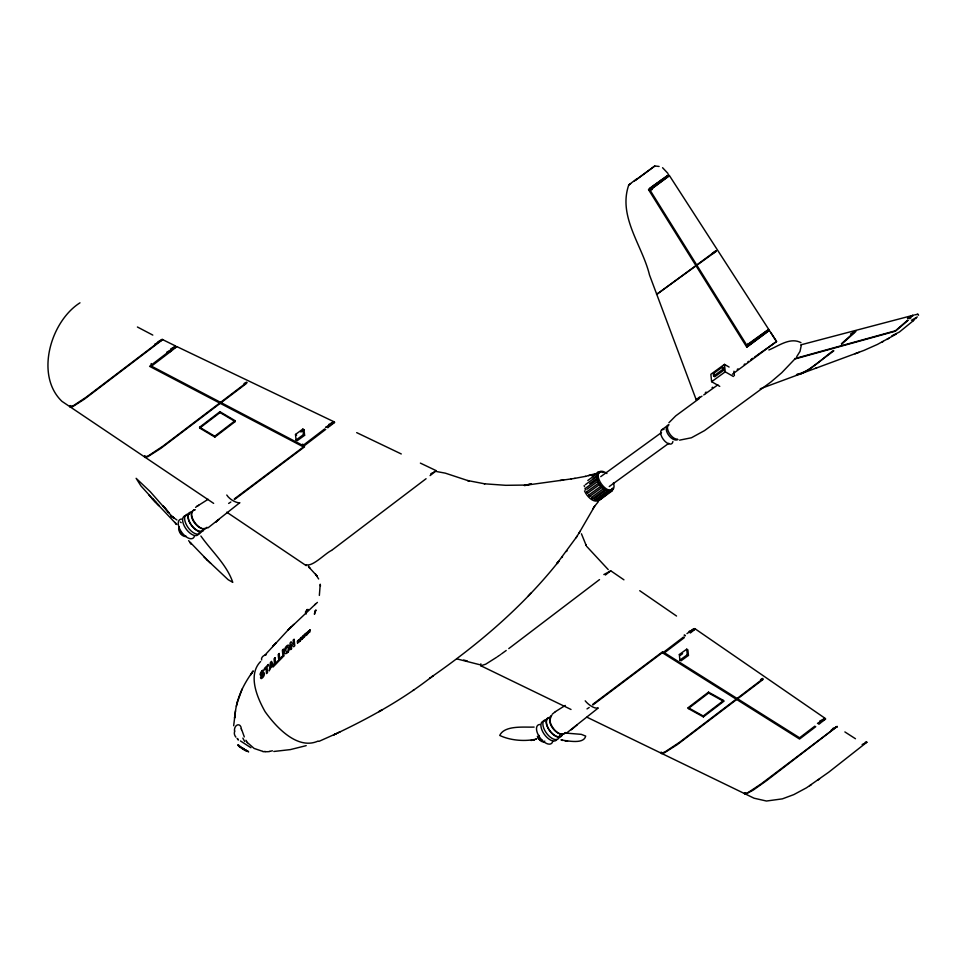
<?xml version="1.0" encoding="UTF-8"?>
<svg xmlns="http://www.w3.org/2000/svg" width="967" height="967" viewBox="0 0 967 967"><rect width="100%" height="100%" fill="white"/><g stroke="black" fill="none" stroke-linecap="round" stroke-linejoin="round"><path stroke-width="1.45" d="M233.663 725.733L235.537 710.527L234.534 718.155M69.962 405.789L70.24 407.216L72.779 406.599L84.298 399.238L162.637 339.647M538.256 737.616L539.066 735.416M306.72 609.657C311.567 609.017 302.961 610.213 306.249 613.972M602.175 472.392L603.045 472.392M801.305 345.304L800.023 351.384L796.687 356.726M234.594 717.719L234.957 714.673M234.485 731.076C233.809 724.791 240.493 721.805 241.399 728.852M610.926 489.798L611.869 491.079L611.531 489.846M315 610.89L314.432 614.299L315.967 609.923L314.783 612.304M611.906 488.831L611.676 489.677M235.634 709.996C237.737 695.938 244.373 683.137 252.641 671.751M628.78 184.902C617.72 216.608 642.426 245.545 649.498 274.979L696.252 399.879L701.994 396.168M237.302 702.513L242.101 689.072M236.371 706.248L237.447 701.909M584.153 485.603L584.527 486.679M319.352 595.418L320.246 584.225L320.464 586.123M660.969 752.193L661.609 753.631L664.244 752.894L677.299 744.602L763.023 679.487M661.513 752.35L662.129 753.051L665.248 751.758L679.559 742.281L762.685 679.027M306.092 564.68C312.51 567.145 324.948 553.547 331.608 550.38M565.683 732.527C558.467 739.489 544.203 721.527 551.794 715.157M744.578 792.626L744.578 793.883L745.775 794.064M745.122 792.783L745.569 793.544L748.313 792.396L760.981 784.019L837.241 726.362L766.239 780.889L753.063 790.208L745.69 794.088M144.615 455.868L144.893 457.427L147.746 456.738L160.764 448.41L246.573 383.355M145.147 456.037L145.654 456.895L148.737 455.578L163.024 446.101L246.911 382.364M480.853 663.821L480.78 665.731L571.014 709.476M587.501 493.267L600.036 484.177L599.83 483.246L599.069 482.859L586.522 491.985L587.634 492.928M585.349 484.721L596.736 476.393L597.727 481.457L600.58 486.208L604.931 489.918L610.02 491.732L609.403 490.378L609.367 491.429M70.651 405.56L70.337 406.696L73.625 405.524L86.268 397.135L162.226 339.393L158.02 341.726M597.11 474.12L597.884 475.148L593.255 478.556M207.301 527.45C199.601 534.304 184.467 513.404 194.887 509.669M598.15 707.904C594.657 709.307 587.96 704.411 585.204 700.821M588.891 494.947L589.797 496.301L588.855 494.959L601.341 485.905L602.272 487.235L601.341 485.905M595.164 500.277L594.27 498.936L606.684 489.906L607.481 490.329L607.602 491.248L595.128 500.302L594.234 498.948M612.752 489.653L597.57 500.785L596.712 499.407L609.125 490.378M539.356 736.419L538.704 737.483A3.663 1.874 54 0 0 539.066 738.111M576.09 537.749L580.164 531.173M578.967 533.216L594.632 506.225L592.698 508.98M577.106 536.226L557.028 563.447L557.874 562.54M592.445 498.742L591.562 497.389L603.976 488.347L604.81 488.818L604.943 489.665L592.42 498.754L591.526 497.401M603.976 488.347L604.895 489.701M562.516 556.75L561.96 557.524M566.988 550.815L566.481 551.541M239.756 502.743L207.929 527.909M696.276 399.818L697.316 398.863M594.463 506.466L598.513 501.45M677.976 439.55C672.077 442.789 661.513 428.78 668.693 425.009M308.376 632.466L308.715 631.572M557.814 562.601L556.992 563.616L557.693 562.673C522.18 607.119 478.435 644.264 431.886 676.682L433.083 675.848L429.602 678.435L431.246 677.238M175.607 346.005L162.226 339.405M668.898 422.748L675.728 415.87L699.262 398.549M265.139 654.864L287.876 630.218L315.556 604.037M597.437 479.608L598.416 480.901L597.461 479.596L584.938 488.686L585.809 490.027M599.069 482.859L600.011 484.201M746.766 347.129L769.273 330.4L746.766 347.129L648.567 189.689L650.15 187.912L651.468 189.979M649.981 190.052L669.345 175.692L649.981 190.052L746.995 345.545L768.487 329.578M746.995 345.545L749.715 342.826M794.596 359.277L781.674 372.803L770.904 382.001L704.544 430.593L691.417 437.773L679.583 440.154M162.529 339.876L156.739 343.08M301.426 637.761L301.184 639.26M528.248 596.023L530.992 593.061M261.912 670.929L263.036 670.095A2.393 1.1 -69.7 0 1 263.786 670.469L261.308 673.673L263.459 672.681A2.381 1.088 -69.7 0 1 264.281 673.225L264.342 673.648A2.599 1.197 -69.7 0 1 264.221 674.942A2.514 1.16 -69.7 0 1 263.653 676.344L262.939 677.347A7.107 3.264 -69.7 0 1 262.42 677.891L261.501 678.52A2.696 1.233 -69.7 0 1 260.848 678.363C259.942 677.71 261.235 675.655 261.682 676.912A1.523 0.701 -69.7 0 0 262.142 676.876L262.432 676.646A3.336 1.535 -69.7 0 0 262.758 676.296L263.097 675.788A1.354 0.616 -69.7 0 0 263.302 675.292L263.278 674.386A2.079 0.955 -69.7 0 0 262.867 674.446A12.849 5.899 -69.7 0 0 262.48 674.688L261.126 675.437A2.272 1.04 -69.7 0 1 260.486 673.419M290.511 627.607L293.859 624.368M912.957 315.387L908.4 318.131M913.477 315.387L912.751 315.677M855.928 331.427L841.749 344.083M911.011 317.647L909.814 318.723M916.124 318.179L915.483 318.772M854.079 332.467L841.411 343.732M628.913 184.77L636.383 179.149M907.662 320.21L895.756 330.509M908.158 320.21L907.022 321.237M914.335 319.799L913.186 320.814M656.992 293.533L656.569 294.403L716.148 251.311M600.386 499.576L608.11 493.073M906.72 321.491L895.382 331.21L794.862 358.999M913.09 320.899L899.358 332.056L891.876 335.779M586.945 717.2L754.067 798.21L766.468 801.027L782.363 798.863L793.786 794.62L806.538 787.779L828.683 772.246L866.843 742.245L865.803 742.354M318.143 741.036C297.534 750.452 276.03 727.051 265.079 711.652C257.186 697.666 247.455 674.93 260.594 661.525M314.807 604.689L317.43 602.405M307.832 632.998L307.53 634.207L307.276 632.14L308.304 631.282M589.665 483.597L597.654 477.795L596.905 474.737L597.787 475.268M606.684 489.906L607.602 491.248M597.594 500.761L596.675 499.419M605.076 495.104L613.066 489.302L612.582 488.105M552.35 714.093L555.469 711.603M566.191 733.337L597.86 708.315M571.292 729.807L577.263 724.779M215.665 522.132L218.82 519.497L215.871 521.95M195.564 507.397L197.208 506.176M657.753 293.521L656.907 294.282L715.834 250.924M833.457 350.513C821.926 358.672 811.023 371.05 797.11 374.362M833.796 350.864L807.348 370.639M697.703 398.537L698.525 397.884M832.635 728.562L837.204 726.688L831.342 729.904M605.354 575.027L610.757 570.796L623.933 579.825M328.526 425.903L333.688 421.817L331.294 423.159M329.529 426.387L334.703 422.301L332.467 423.558M698.658 397.775L699.673 396.978M686.957 633.615L694.354 628.562L691.961 629.88M690.269 633.01L695.2 629.106L692.807 630.448M821.043 721.346L824.851 718.336L822.905 719.424M821.89 721.914L825.697 718.94L823.497 720.137M430.085 475.595L436.286 470.748M817.466 723.401L822.675 720.572M170.53 350.308L175.716 346.21M171.546 350.803L176.731 346.73L174.785 347.782M327.813 426.459L326.737 427.305M328.816 426.955L327.753 427.789M820.076 722.107L818.082 723.667M820.923 722.675L818.94 724.235M170.083 350.658L169.189 351.359M171.099 351.154L170.192 351.855M168.959 351.529L149.583 366.336L303.046 446.706L325.734 429.36M169.974 352.024L151.481 366.167L302.961 445.497L324.731 428.865M426.072 478.725L332.116 550.018M684.757 636.081L685.385 635.597M239.598 502.888C235.549 502.767 229.372 499.177 226.774 495.031M599.516 579.596L508.775 648.603M683.488 637.06L662.697 652.93L799.564 739.042L815.749 726.688M684.346 637.628L664.474 652.785L799.588 737.797L814.891 726.12M199.613 427.245L219.944 411.712L235.102 420.705L235.211 421.552L214.867 437.072L199.71 428.079L199.613 427.245L214.771 436.238L214.867 437.072M199.71 428.079L220.041 412.558L219.944 411.712M214.771 436.238L235.102 420.705M304.279 446.331L234.219 499.008M304.593 446.79L234.534 499.492M662.564 651.782L592.566 704.496M662.903 652.241L592.892 704.967M688.166 707.687L708.509 692.154L723.582 700.507L723.703 701.365L703.372 716.885L688.299 708.545L688.166 707.687L703.239 716.027L703.372 716.885M688.299 708.545L708.63 693.013L708.509 692.154M703.239 716.027L723.582 700.507M866.758 742.318L862.129 744.53M705.366 392.638L706.115 392.082M768.656 329.445L759.651 335.791M776.513 341.544L732.454 374.169M430.678 677.649C400.846 700.749 367.593 718.94 333.518 734.956L340.311 731.681M610.673 570.856L607.735 572.464M648.567 189.689L668.729 174.749L660.872 180.285M712.063 387.67L712.679 387.211M636.141 179.777L654.695 166.082L634.34 181.083M295.491 434.437L302.864 429.082L304.025 429.747L304.605 435.319L297.232 440.674L296.071 440.009L295.491 434.437L296.651 435.102M300.87 432.044L304.025 429.747M296.071 440.009L303.445 434.654L302.864 429.082M729.118 367.061L724.464 364.39L710.854 374.277L711.627 381.699L719.762 386.365M713.356 373.613L722.422 367.025L723.594 367.69L723.848 370.168L714.77 376.755L713.61 376.09L713.356 373.613L714.516 374.277M713.61 376.09L722.687 369.503L722.422 367.025M711.627 381.699L725.238 371.824L724.464 364.39M592.3 476.32L597.993 472.186L598.851 473.564L597.969 472.198M587.803 480.502L599.419 471.956M661.633 429.916L668.439 424.972M600.725 476.646L661.501 432.539M587.029 489.181L598.38 480.937M589.773 496.313L602.223 487.271M609.246 486.546L668.801 443.309M599.129 498.984L599.395 500.144L611.93 491.055M506.2 650.489L501.8 653.668M679.342 654.538L686.715 649.183L687.875 649.848L688.456 655.421L681.082 660.775L679.91 660.11L679.342 654.538L680.502 655.203L682.605 653.668M679.91 660.11L687.283 654.756L686.715 649.183M717.865 384.83L705.451 393.738M737.253 369.406L738.026 368.862M652.665 186.123L650.32 187.791M744.131 364.486L744.88 363.955M656.714 183.234L654.248 184.999M653.257 185.688L654.043 185.132M752.906 358.237L751.842 358.987M750.779 359.76L751.492 359.24M747.866 361.827L748.591 361.307M660.715 180.394L657.089 182.968M755.215 338.921L752.894 340.577M749.993 342.632L751.057 341.871M751.988 341.218L752.592 340.783M762.6 351.359L763.749 350.55M761.114 352.411L758.624 354.176M761.416 352.193L762.31 351.565M756.992 355.336L754.635 357.004M757.644 354.865L758.297 354.405M500.87 654.333L499.951 654.973M712.05 253.535L715.991 250.755M712.365 253.91L716.293 251.142M759.409 335.96L755.783 338.523M765.393 349.389L767.907 347.6M768.378 347.274L771.884 344.796M764.305 350.151L765.115 349.583M704.955 394.089L703.746 394.935M776.489 341.556L772.065 344.675M499.057 655.602L497.739 656.533M413.054 690.45L413.973 689.809M630.641 183.718L629.021 184.806M496.893 657.125L485.7 664.196L480.841 665.755M809.669 785.796L811.434 784.588M817.997 780.067L819.545 779.015M198.634 505.245L197.075 506.273L208.123 499.286M555.336 711.688L565.272 705.439M230.859 502.006L228.647 503.432M589.205 707.481L587.005 708.908M306.273 634.932L306.684 633.385M596.675 476.501L597.63 477.819M586.57 491.937L587.452 492.445M612.969 489.362L612.171 488.818M79.983 302.816C50.526 321.515 34.812 375.462 61.973 401.365L213.647 503.372M911.446 320.295L917.332 316.922M807.385 370.615L800.338 374.229L796.47 374.628M436.226 470.772L433.47 472.331M896.204 334.123L877.432 344.421L864.002 350.392L760.231 388.794M888.903 338.341L886.957 339.441M175.329 346.428L173.903 347.226M907.469 318.433L912.848 315.411M850.549 333.99L853.909 332.068M154.768 344.167L155.844 343.575M166.844 352.109L167.98 351.492M382.183 709.814L378.871 711.639L381.336 710.286M684.092 635.186L684.733 634.823M168.766 351.057L174.531 347.927M325.516 427.317L326.169 426.967M246.392 382.255L244.131 383.488M246.658 382.763L244.397 383.984M326.447 426.81L328.151 425.891M173.649 347.358L170.639 348.99M332.152 423.727L328.442 425.734M430.774 473.794L432.66 472.766M330.98 423.328L328.635 424.586M821.998 719.907L819.533 721.237M882.23 341.98L883.27 341.424M689.06 631.439L690.643 630.593M689.906 632.007L691.49 631.161M762.818 678.387L760.546 679.608M603.831 574.555L607.119 572.802M760.824 680.103L762.528 679.185M536.673 738.824L535.428 739.429M768.862 349.957C778.471 346.113 790.184 336.879 800.966 342.669M336.141 733.699L319.001 741.351M535.96 739.187C524.44 741.629 510.286 740.504 499.721 735.428C504.569 725.045 524.138 727.462 534.122 727.087M306.406 633.3L305.983 634.872M855.046 353.789L859.022 352.314M815.495 368.342L816.583 367.943M591.889 474.664L595.237 473.685M895.418 330.787L794.62 358.624M306.201 745.642L290.366 749.594L273.818 751.48M588.54 475.607L592.082 474.616L585.337 476.405M272.44 750.803L269.515 751.347M800.7 344.893L913.041 315.315M524.779 485.361L563.616 479.995M524.477 485.434L531.354 483.971L526.362 484.926M914.613 314.904L917.901 314.299L918.577 315.242M585.567 476.356L574.736 478.375M524.549 485.494L528.478 484.709L525.057 485.386M525.262 485.374L527.934 484.902L524.38 485.361M599.359 500.144L598.44 499.25M571.159 478.931L575.039 478.327M865.223 742.318L866.625 742.112M571.473 478.883L560.014 480.49M524.585 485.349L527.353 485.035L505.777 485.313L484.262 483.79M917.03 314.372L917.901 314.299M530.883 740.456L531.705 740.396M265.587 751.552L264.124 751.504M560.957 739.864L562.867 740.432L561.887 740.142C568.378 740.855 583.802 744.348 585.688 736.092L581.3 734.352L565.502 733.059M436.552 471.545L445.267 473.141L469.152 481.022L467.69 480.551L484.781 483.838M654.84 165.973L659.095 166.457M565.091 740.927L567.556 741.23M262.71 751.359L254.128 748.446L247.443 742.608M456.92 658.902L479.765 664.716M463.689 660.05L467.315 661.005M250.936 747.721L240.432 740.94M333.869 421.709L176.876 346.609M356.678 432.624L401.269 453.958M420.379 463.108L436.31 470.724M152.798 335.09L137.411 327.003M239.308 745.545L237.701 744.832L243.527 749.099M244.385 749.425L247.371 750.888M708.63 693.013L723.703 701.365M243.285 748.543C230.17 740.625 248.011 752.991 246.694 750.924M722.687 369.503L723.848 370.168M725.238 371.824L733.373 376.489M303.445 434.654L304.605 435.319M687.283 654.756L688.456 655.421M220.041 412.558L235.211 421.552M855.469 738.74L844.88 731.934M243.793 749.062L248.64 751.903L247.588 750.9M244.3 749.594L243.188 748.676M242.366 747.962L242.983 748.337M176.937 519.968L172.235 516.789M243.877 748.929L245.014 749.691M226.749 512.184L306.225 565.647M662.564 167.702L668.028 173.504M639.719 590.692L676.549 616.039M695.382 629.009L824.996 718.251M180.285 522.035L181.192 522.663M245.267 749.872L246.186 750.525M171.135 515.967L174.157 518.191L171.026 515.834L172.416 516.946M240.191 746.645L238.994 745.666M308.316 632.998L308.787 632.684M210.709 563.338L207.228 560.014L228.152 579.704L232.769 582.352C226.858 564.728 211.495 551.154 200.894 536.02M203.759 556.678L207.252 560.026L188.601 540.686M152.29 498.646L176.659 524.452L175.015 522.41M155.663 502.187L159.18 505.741M172.658 517.176L150.139 491.587L136.129 478.314L140.916 485.893L155.784 502.32M158.951 505.56L152.351 498.73L155.735 502.272M149.027 495.201L152.387 498.791M168.754 512.57L166.155 509.524L168.633 512.437M175.789 523.425L176.574 524.392M309.295 567.556L317.249 576.272L315.58 574.229L318.639 578.967M308.981 567.121L309.96 568.415L308.364 566.239M238.257 739.803L237.374 738.558M238.16 739.791L237.278 738.522M586.957 546.681L608.231 569.599M669.442 175.631L768.729 329.396M771.122 333.119L776.549 341.508L769.635 330.811M651.528 188.323L652.278 189.496M246.67 741.484L245.956 740.299M747.878 343.527L748.736 344.905M599.878 472.319L600.011 471.509L600.845 472.355M585.676 544.542L586.353 545.847L581.433 533.784M244.3 736.89L241.774 729.88M302.32 638.583L302.212 637.761L301.958 638.667M733.929 371.207L734.388 375.667M302.78 444.083L303.046 446.706M151.203 363.556L151.481 366.167M302.26 638.558A1.426 0.737 -68.2 0 1 301.196 639.707M300.955 639.634A1.426 0.737 -68.2 0 1 300.822 638.184A1.426 0.737 -68.2 0 1 301.873 636.999M260.401 673.407A3.384 1.559 -69.7 0 1 261.912 671.025M260.425 674.93A2.43 1.112 -69.7 0 1 260.353 674.579M261.646 659.965A5.053 3.65 -16.3 0 1 266.312 654.732M269.515 751.564A43.442 38.221 -84.4 0 1 265.587 751.71M264.088 751.697A28.925 24.211 -55.3 0 1 262.661 751.54M247.347 742.692A28.925 23.534 -51.1 0 1 246.561 741.58M244.772 741.496A43.442 33.313 -67.8 0 1 242.862 738.099M241.182 728.78A9.174 0.907 69.4 0 1 241.508 729.662M235.912 737.168A20.911 10.214 2.4 0 1 234.788 731.112M672.887 441.544A8.558 4.364 54 0 1 663.289 439.369A8.558 4.364 54 0 1 664.015 429.433M677.444 439.163A8.558 4.364 54 0 1 669.249 433.156A8.558 4.364 54 0 1 668.789 424.731M598.694 499.528A11.084 5.657 54 0 1 591.925 499.77A11.084 5.657 54 0 1 584.503 490.885M613.429 482.787A11.084 5.657 54 0 1 607.88 489.701A11.084 5.657 54 0 1 598.138 475.873A11.084 5.657 54 0 1 606.913 473.54M542.064 740.359A3.663 1.874 54 0 1 541.556 740.238M544.784 741.121A5.705 2.913 54 0 1 541.157 741.157A5.705 2.913 54 0 1 537.338 736.322M541.979 740.311A3.264 1.668 54 0 1 538.135 737.434M559.542 735.549A11.616 5.923 54 0 1 546.971 733.796A11.616 5.923 54 0 1 546.935 719.581M556.932 739.429A11.616 5.923 54 0 1 544.01 733.905A11.616 5.923 54 0 1 544.457 721.007M562.395 734.243A11.411 5.814 54 0 1 549.437 730.484A11.411 5.814 54 0 1 550.646 717.562M552.749 741.242A11.411 5.814 54 0 1 540.275 738.135A11.411 5.814 54 0 1 539.997 724.476M564.801 733.155A11 5.609 54 0 1 553.475 728.538A11 5.609 54 0 1 551.565 715.761M561.984 734.461A11 5.609 54 0 1 549.389 730.049A11 5.609 54 0 1 550.779 717.913M181.288 533.313A3.663 1.874 54 0 1 180.104 531.342M186.111 536.177A5.705 2.913 54 0 1 180.418 533.313A5.705 2.913 54 0 1 179.379 526.967M182.316 534.751A3.264 1.668 54 0 1 179.669 531.415M201.16 531.197A11.616 5.923 54 0 1 187.973 527.378A11.616 5.923 54 0 1 189.206 514.226M199.262 532.116A11.616 5.923 54 0 1 186.728 529.819A11.616 5.923 54 0 1 186.196 515.58M204.218 528.296A11.411 5.814 54 0 1 191.659 525.71A11.411 5.814 54 0 1 191.877 512.075M194.379 536.298A11.411 5.814 54 0 1 181.772 532.382A11.411 5.814 54 0 1 181.748 519.049M206.781 527.378A11 5.609 54 0 1 194.536 522.144A11 5.609 54 0 1 194.959 509.923M203.856 528.562A11 5.609 54 0 1 191.587 525.262A11 5.609 54 0 1 192.022 512.425M285.531 650.102C288.637 658.225 289.689 638.873 285.531 650.102M270.506 667.955L269.201 670.905L270.446 662.419L271.485 661.368L274.108 665.973L273.032 667.049L272.452 665.985L270.506 667.955M271.111 663.435L270.7 666.541L272.029 665.199L271.111 663.435M309.972 629.807L309.682 630.955L308.787 630.822L309.67 632.358L309.972 629.807M253.064 671.11L250.61 674.845L253.064 671.11M558.684 561.501L557.959 562.286L558.757 561.452M275.776 643.067L272.634 646.439L275.776 643.067M275.015 657.814L274.048 658.817L274.713 665.332L278.085 661.839L277.976 660.739L275.571 663.229L275.015 657.814M279.185 653.511L278.206 654.514L278.871 661.029L282.291 657.56L282.183 656.448L279.729 658.926L279.185 653.511M268.318 664.534L264.426 668.439L264.535 669.551L265.998 668.088L266.541 673.552L267.533 672.561L266.977 667.097L268.427 665.634L268.318 664.534M291.188 626.954L287.876 630.218L291.188 626.954M283.367 649.292L282.364 650.271L283.029 656.847L284.044 655.868L283.367 649.292M298.38 640.263L297.304 641.29L297.57 643.357L298.38 640.263M298.984 639.707L298.936 642.052L300.048 641.012L299.202 641.411L298.984 639.707M291.043 642.088L290.027 643.031L290.692 649.606L291.659 648.7L291.224 644.421L293.738 646.766L294.778 645.787L294.113 639.211L293.146 640.118L293.593 644.506L291.043 642.088M300.326 638.425L300.278 640.795L300.326 638.425M302.731 636.201L302.671 638.571L303.517 636.782C304.242 639.671 303.469 633.131 303.481 636.431L302.84 637.011L302.731 636.201M305.234 633.941L303.928 635.101L304.678 636.733L305.234 633.941M534.086 739.936L533.349 740.13L534.122 739.924M174.229 518.227L172.888 517.297L174.157 518.191M166.082 509.355L162.976 505.741L165.986 509.283M191.2 543.998L190.148 542.729L191.188 543.986M306.636 635.017A1.402 0.737 -66.9 0 0 306.89 632.817A1.402 0.737 -66.9 0 0 305.463 634.485A1.402 0.737 -66.9 0 0 306.636 635.017M287.876 652.266A4.533 2.236 -67.1 0 0 288.782 645.219A4.533 2.236 -67.1 0 0 284.334 650.694A4.533 2.236 -67.1 0 0 287.876 652.266"/></g></svg>
